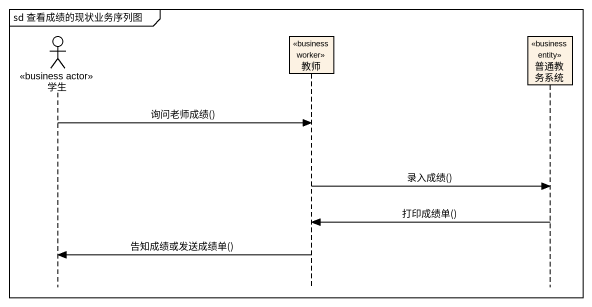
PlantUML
@startuml
mainframe sd 查看成绩的现状业务序列图
hide footbox
actor 学生 <<business actor>>
participant 教师 <<business worker>>
participant 普通教务系统 <<business entity>>

学生 -> 教师 : 询问老师成绩()
教师 -> 普通教务系统 : 录入成绩()
普通教务系统 -> 教师 : 打印成绩单()
教师 -> 学生 : 告知成绩或发送成绩单()
@enduml
